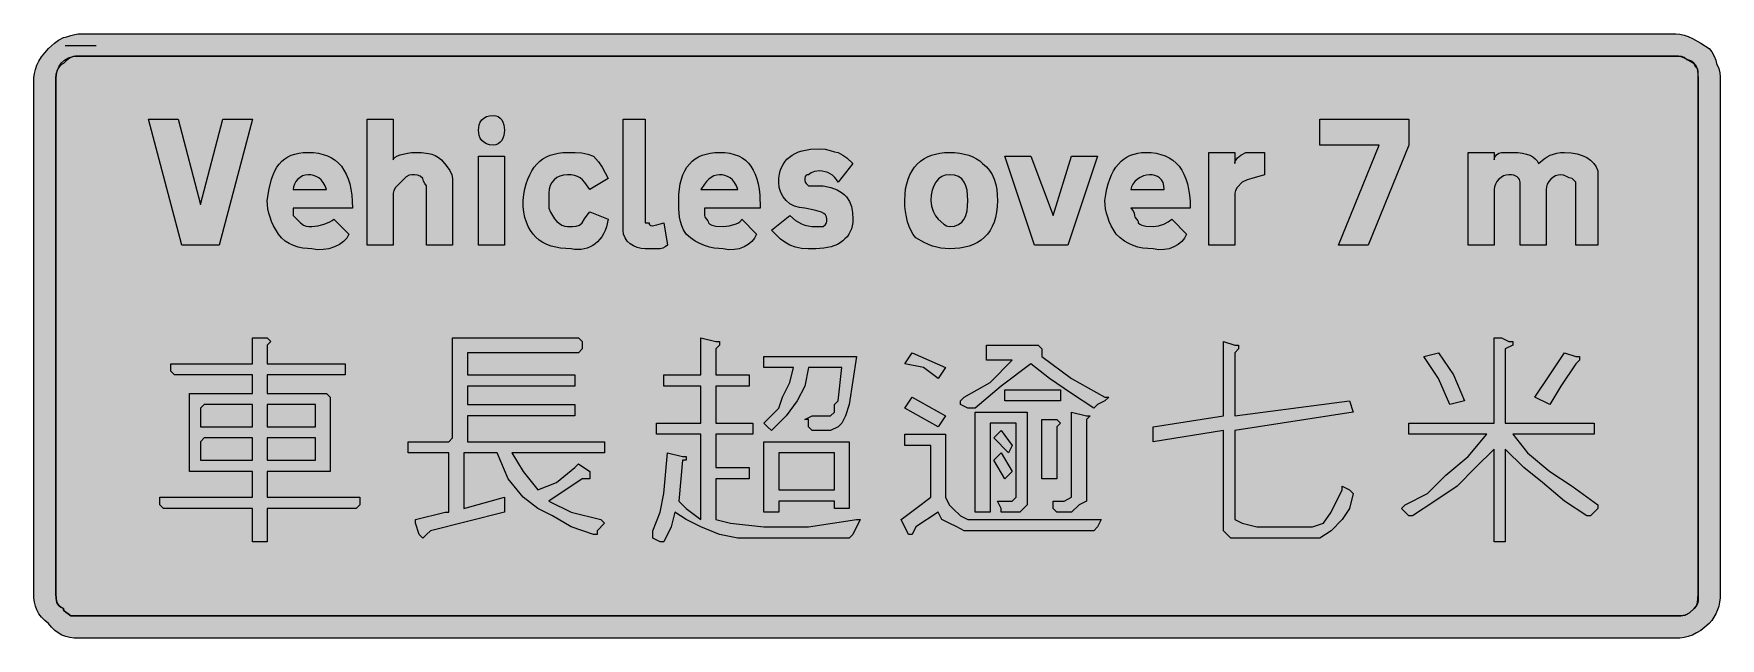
# Model space of a CAD drawing. Header units: metres. Extents: x 10 to 556, y 37 to 233.
import ezdxf

# ---------------------------------------------------------------- set-up
doc = ezdxf.new("R2010")
doc.units = ezdxf.units.M
for name, color, linetype, true_color in [('FILL_BLACK_000000', 7, 'Continuous', 0x000000), ('FILL_WHITE_FFFFFF', 7, 'Continuous', 0xffffff), ('STROKE_WHITE_FFFFFF', 7, 'Continuous', 0xffffff)]:
    doc.layers.add(name, color=color, linetype=linetype, true_color=true_color)

msp = doc.modelspace()

# ---------------------------------------------------------------- hatches: boundary and pattern name
at = {"layer": 'FILL_BLACK_000000', "true_color": 0x000000}
h = msp.add_hatch(color=7, dxfattribs=at)
h.dxf.hatch_style = 1
h.paths.add_polyline_path([(543.36, 232.93), (544.71, 232.63), (546.06, 232.15), (547.41, 231.54), (550.11, 230), (552.81, 228.24), (553.69, 227.15), (554.46, 225.84), (555, 224.53), (555.21, 223.44), (555.9, 221.83), (556.26, 220.44), (556.39, 219.05), (556.41, 217.44), (556.41, 51.84), (556.35, 50.49), (556.18, 49.16), (555.9, 47.85), (555.51, 46.59), (555, 45.38), (554.38, 44.25), (553.65, 43.19), (552.81, 42.24), (551.46, 41), (550.11, 39.97), (548.76, 39.14), (547.41, 38.49), (546.06, 38.01), (544.71, 37.68), (543.36, 37.5), (542.01, 37.44), (24.81, 37.44), (23.46, 37.5), (22.13, 37.68), (20.82, 38.01), (19.56, 38.49), (18.35, 39.14), (17.22, 39.97), (16.16, 41), (15.21, 42.24), (13.97, 43.19), (12.94, 44.25), (12.11, 45.38), (11.46, 46.59), (10.98, 47.85), (10.65, 49.16), (10.47, 50.49), (10.41, 51.84), (10.41, 217.44), (10.47, 218.79), (10.65, 220.14), (10.98, 221.49), (11.46, 222.84), (12.11, 224.19), (12.94, 225.54), (13.97, 226.89), (15.21, 228.24), (17.16, 230.04), (18.42, 230.94), (20.01, 231.84), (21.1, 232.03), (22.41, 232.44), (23.72, 232.85), (24.81, 233.04), (542.01, 233.04), (543.36, 232.93)])
h.paths.add_polyline_path([(23.22, 225.63), (21.96, 225.09), (20.93, 224.32), (20.01, 223.44), (19.22, 222.94), (18.62, 222.35), (18.2, 221.71), (17.91, 221.04), (17.65, 219.73), (17.61, 218.64), (17.61, 51.84), (17.65, 50.25), (17.91, 48.99), (18.2, 48.45), (18.62, 47.96), (19.22, 47.49), (20.01, 47.04), (20.06, 46.64), (20.22, 46.33), (20.76, 45.84), (21.53, 45.35), (22.41, 44.64), (24.81, 44.64), (542.01, 44.64), (543.62, 44.68), (545.01, 44.94), (545.69, 45.23), (546.4, 45.65), (548.01, 47.04), (548.7, 47.96), (549.06, 48.99), (549.19, 50.25), (549.21, 51.84), (549.21, 218.64), (549.21, 219.84), (549.21, 221.04), (549.16, 221.44), (549.02, 221.75), (548.61, 222.24), (548.2, 222.73), (548.06, 223.04), (548.01, 223.44), (547.13, 224.13), (546.36, 224.49), (545.61, 224.64), (544.71, 225.33), (543.81, 225.69), (542.91, 225.82), (542.01, 225.84), (24.81, 225.84), (23.96, 225.79), (23.22, 225.63)], flags=16)
h = msp.add_hatch(color=7, dxfattribs=at)
h.dxf.hatch_style = 1
h.paths.add_polyline_path([(64.41, 164.64), (58.41, 164.64), (47.61, 205.44), (57.21, 205.44), (64.41, 177.84), (71.61, 205.44), (81.21, 205.44), (70.41, 164.64), (64.41, 164.64)])
h = msp.add_hatch(color=7, dxfattribs=at)
h.dxf.hatch_style = 1
h.paths.add_polyline_path([(126.81, 164.64), (118.41, 164.64), (118.41, 205.44), (126.81, 205.44), (126.81, 192.24), (126.97, 192.69), (127.43, 193.12), (128.14, 193.53), (129.06, 193.89), (131.37, 194.43), (132.67, 194.59), (134.01, 194.64), (136, 194.6), (138.21, 194.34), (139.33, 194.05), (140.42, 193.63), (141.46, 193.03), (142.41, 192.24), (143.98, 190.46), (145.11, 188.79), (145.78, 187.35), (146.01, 186.24), (146.01, 164.64), (137.61, 164.64), (137.61, 183.84), (137.01, 184.59), (136.6, 185.36), (136.41, 186.24), (135.51, 186.93), (134.61, 187.29), (133.71, 187.42), (132.81, 187.44), (131.91, 187.23), (131.01, 186.69), (129.21, 185.04), (127.56, 183.24), (127.02, 182.34), (126.81, 181.44), (126.81, 164.64)])
h = msp.add_hatch(color=7, dxfattribs=at)
h.dxf.hatch_style = 1
h.paths.add_polyline_path([(162.75, 200.94), (162.58, 200.08), (162.3, 199.27), (161.91, 198.54), (161.4, 197.93), (160.78, 197.45), (160.05, 197.15), (159.21, 197.04), (157.97, 197.15), (156.94, 197.45), (156.11, 197.93), (155.46, 198.54), (154.98, 199.27), (154.65, 200.08), (154.47, 200.94), (154.41, 201.84), (154.47, 202.74), (154.65, 203.6), (154.98, 204.41), (155.46, 205.14), (156.11, 205.75), (156.94, 206.23), (157.97, 206.53), (159.21, 206.64), (160.05, 206.53), (160.78, 206.23), (161.4, 205.75), (161.91, 205.14), (162.3, 204.41), (162.58, 203.6), (162.75, 202.74), (162.81, 201.84), (162.75, 200.94)])
h = msp.add_hatch(color=7, dxfattribs=at)
h.dxf.hatch_style = 1
h.paths.add_polyline_path([(215.61, 164.64), (214.86, 164.04), (214.09, 163.63), (213.21, 163.44), (208.41, 163.44), (207.07, 163.55), (205.77, 163.87), (204.55, 164.39), (203.46, 165.09), (202.54, 165.96), (201.83, 166.98), (201.37, 168.15), (201.21, 169.44), (201.21, 170.64), (201.21, 205.44), (208.41, 205.44), (208.41, 173.04), (208.41, 171.84), (209.61, 171.84), (209.67, 171.45), (209.85, 171.16), (210.18, 171), (210.66, 170.94), (212.14, 171.16), (214.41, 171.84), (215.61, 164.64)])
h = msp.add_hatch(color=7, dxfattribs=at)
h.dxf.hatch_style = 1
h.paths.add_polyline_path([(446.01, 197.04), (426.81, 197.04), (426.81, 205.44), (455.61, 205.44), (455.61, 197.04), (442.41, 164.64), (432.81, 164.64), (446.01, 197.04)])
h = msp.add_hatch(color=7, dxfattribs=at)
h.dxf.hatch_style = 1
h.paths.add_polyline_path([(112.13, 167.58), (111.75, 166.95), (110.7, 165.8), (109.35, 164.82), (107.76, 164.04), (106, 163.48), (104.14, 163.18), (102.25, 163.15), (100.41, 163.44), (99.01, 163.5), (97.54, 163.68), (96.04, 164.01), (94.56, 164.49), (93.13, 165.14), (91.8, 165.97), (90.62, 167), (89.61, 168.24), (88.03, 170.94), (87.42, 172.29), (86.91, 173.64), (86.52, 174.99), (86.23, 176.34), (86.07, 177.69), (86.01, 179.04), (86.58, 182.81), (87.4, 186.03), (87.91, 187.44), (88.5, 188.72), (89.16, 189.87), (89.91, 190.89), (90.74, 191.78), (91.66, 192.55), (92.67, 193.2), (93.77, 193.72), (94.98, 194.13), (96.28, 194.41), (97.69, 194.58), (99.21, 194.64), (100.95, 194.57), (102.58, 194.36), (104.1, 194.01), (105.51, 193.51), (106.8, 192.88), (107.98, 192.11), (109.05, 191.19), (110.01, 190.14), (110.85, 188.94), (111.58, 187.61), (112.2, 186.13), (112.71, 184.51), (113.1, 182.76), (113.38, 180.86), (113.55, 178.82), (113.61, 176.64), (94.41, 176.64), (94.41, 174.24), (96.81, 171.84), (97.71, 171.15), (98.61, 170.79), (99.51, 170.66), (100.41, 170.64), (102.38, 170.85), (104.46, 171.39), (106.32, 172.16), (107.05, 172.59), (107.61, 173.04), (112.41, 168.24), (112.13, 167.58)])
h.paths.add_polyline_path([(97.45, 187.03), (96.64, 186.55), (95.91, 185.94), (95.3, 185.21), (94.82, 184.4), (94.52, 183.54), (94.41, 182.64), (105.21, 182.64), (104.71, 183.88), (104.1, 184.91), (103.42, 185.74), (102.66, 186.39), (101.85, 186.87), (100.99, 187.2), (100.11, 187.38), (99.21, 187.44), (98.31, 187.33), (97.45, 187.03)], flags=16)
h = msp.add_hatch(color=7, dxfattribs=at)
h.dxf.hatch_style = 1
h.paths.add_polyline_path([(154.41, 193.44), (162.81, 193.44), (162.81, 164.64), (154.41, 164.64), (154.41, 193.44)])
h = msp.add_hatch(color=7, dxfattribs=at)
h.dxf.hatch_style = 1
h.paths.add_polyline_path([(188.78, 184.91), (188.03, 185.74), (187.26, 186.39), (186.44, 186.87), (185.52, 187.2), (184.45, 187.38), (183.21, 187.44), (181.92, 187.33), (180.75, 187.01), (179.73, 186.49), (178.86, 185.79), (178.16, 184.92), (177.64, 183.9), (177.32, 182.73), (177.21, 181.44), (177.21, 179.04), (177.21, 176.64), (177.71, 175.35), (178.32, 174.18), (179, 173.16), (179.76, 172.29), (180.57, 171.59), (181.43, 171.07), (182.31, 170.75), (183.21, 170.64), (184.8, 170.66), (186.06, 170.79), (187.09, 171.15), (188.01, 171.84), (188.76, 173.19), (189.53, 174.37), (190.41, 175.44), (196.41, 173.04), (195.8, 170.51), (195.37, 169.38), (194.87, 168.33), (194.3, 167.38), (193.67, 166.52), (192.97, 165.76), (192.21, 165.09), (191.39, 164.52), (190.53, 164.05), (189.61, 163.68), (188.65, 163.42), (187.64, 163.26), (186.6, 163.21), (185.52, 163.27), (184.41, 163.44), (182.65, 163.5), (180.98, 163.67), (179.41, 163.95), (177.92, 164.36), (176.54, 164.88), (175.26, 165.53), (174.08, 166.3), (173.01, 167.19), (172.05, 168.21), (171.21, 169.36), (170.49, 170.64), (169.9, 172.05), (169.43, 173.59), (169.09, 175.27), (168.88, 177.09), (168.81, 179.04), (169.08, 180.99), (169.43, 182.81), (169.86, 184.49), (170.38, 186.03), (170.99, 187.44), (171.68, 188.72), (172.45, 189.87), (173.31, 190.89), (174.25, 191.78), (175.28, 192.55), (176.39, 193.2), (177.58, 193.72), (178.86, 194.13), (180.23, 194.41), (181.68, 194.58), (183.21, 194.64), (185.7, 194.62), (187.86, 194.49), (189.79, 194.13), (191.61, 193.44), (193.2, 191.64), (194.46, 189.84), (196.41, 186.24), (190.41, 182.64), (188.78, 184.91)])
h = msp.add_hatch(color=7, dxfattribs=at)
h.dxf.hatch_style = 1
h.paths.add_polyline_path([(243.8, 166.95), (242.89, 165.8), (241.73, 164.82), (240.36, 164.04), (238.82, 163.48), (237.15, 163.18), (235.4, 163.15), (233.61, 163.44), (232.21, 163.5), (230.72, 163.68), (229.18, 164.01), (227.61, 164.49), (226.04, 165.14), (224.5, 165.97), (223.01, 167), (221.61, 168.24), (220.82, 169.59), (220.22, 170.94), (219.8, 172.29), (219.51, 173.64), (219.25, 176.34), (219.21, 179.04), (219.27, 180.99), (219.43, 182.81), (219.71, 184.49), (220.09, 186.03), (220.58, 187.44), (221.17, 188.72), (221.87, 189.87), (222.66, 190.89), (223.55, 191.78), (224.54, 192.55), (225.63, 193.2), (226.8, 193.72), (228.07, 194.13), (229.43, 194.41), (230.88, 194.58), (232.41, 194.64), (234.14, 194.57), (235.73, 194.36), (237.19, 194.01), (238.52, 193.51), (239.73, 192.88), (240.81, 192.11), (241.77, 191.19), (242.61, 190.14), (243.34, 188.94), (243.96, 187.61), (244.48, 186.13), (244.9, 184.51), (245.21, 182.76), (245.44, 180.86), (245.61, 176.64), (227.61, 176.64), (227.61, 174.24), (227.66, 173.84), (227.8, 173.53), (228.21, 173.04), (228.62, 172.55), (228.76, 172.24), (228.81, 171.84), (229.31, 171.44), (229.9, 171.15), (231.21, 170.79), (233.61, 170.64), (235.56, 170.85), (237.51, 171.39), (238.34, 171.75), (239.01, 172.16), (239.45, 172.59), (239.61, 173.04), (244.41, 168.24), (243.8, 166.95)])
h.paths.add_polyline_path([(230.63, 187.03), (229.77, 186.55), (228.96, 185.94), (228.2, 185.21), (227.52, 184.4), (226.41, 182.64), (238.41, 182.64), (237.91, 183.88), (237.3, 184.91), (236.62, 185.74), (235.86, 186.39), (235.05, 186.87), (234.19, 187.2), (233.31, 187.38), (232.41, 187.44), (231.51, 187.33), (230.63, 187.03)], flags=16)
h = msp.add_hatch(color=7, dxfattribs=at)
h.dxf.hatch_style = 1
h.paths.add_polyline_path([(260.03, 185.53), (260.16, 185.04), (260.52, 184.55), (261.21, 183.84), (266.01, 183.84), (268.49, 183.28), (270.55, 182.49), (272.21, 181.48), (272.9, 180.89), (273.51, 180.24), (274.47, 178.78), (275.12, 177.09), (275.49, 175.18), (275.61, 173.04), (275.55, 171.94), (275.39, 170.9), (275.12, 169.93), (274.75, 169.01), (274.28, 168.15), (273.71, 167.37), (273.05, 166.64), (272.31, 165.99), (271.48, 165.41), (270.57, 164.9), (268.52, 164.1), (266.19, 163.61), (263.61, 163.44), (261.12, 163.46), (258.96, 163.59), (257.03, 163.95), (255.21, 164.64), (253.6, 165.56), (252.21, 166.59), (249.21, 169.44), (255.21, 174.24), (257.03, 172.66), (257.97, 172.05), (258.96, 171.54), (260, 171.15), (261.12, 170.86), (262.31, 170.7), (263.61, 170.64), (266.01, 170.64), (266.7, 171.35), (267.06, 171.84), (267.19, 172.33), (267.21, 173.04), (267.1, 173.83), (266.76, 174.45), (266.2, 174.92), (265.41, 175.29), (263.16, 175.91), (260.01, 176.64), (258.27, 176.8), (256.67, 177.28), (255.24, 178.03), (254.01, 179.04), (253, 180.27), (252.25, 181.7), (251.77, 183.3), (251.61, 185.04), (251.67, 186.35), (251.83, 187.57), (252.11, 188.71), (252.49, 189.76), (252.98, 190.74), (253.57, 191.62), (254.27, 192.42), (255.06, 193.14), (255.95, 193.77), (256.94, 194.32), (258.03, 194.79), (259.2, 195.16), (261.83, 195.67), (264.81, 195.84), (266.59, 195.65), (268.26, 195.24), (269.7, 194.83), (270.81, 194.64), (272.4, 193.74), (273.66, 192.84), (275.61, 191.04), (270.81, 185.04), (270.31, 185.88), (269.7, 186.61), (269.02, 187.23), (268.26, 187.74), (267.45, 188.13), (266.59, 188.41), (265.71, 188.58), (264.81, 188.64), (263.23, 188.45), (262.11, 188.04), (261.21, 187.44), (260.81, 187.39), (260.52, 187.25), (260.16, 186.84), (260.01, 186.24), (260.03, 185.53)])
h = msp.add_hatch(color=7, dxfattribs=at)
h.dxf.hatch_style = 1
h.paths.add_polyline_path([(304.11, 163.66), (302.76, 163.95), (301.41, 164.34), (300.06, 164.85), (298.71, 165.46), (296.01, 167.04), (295.17, 168.05), (294.43, 169.25), (293.82, 170.63), (293.31, 172.14), (292.92, 173.77), (292.63, 175.48), (292.47, 177.24), (292.41, 179.04), (292.48, 180.99), (292.68, 182.81), (293.02, 184.49), (293.48, 186.03), (294.06, 187.44), (294.75, 188.72), (295.55, 189.87), (296.46, 190.89), (297.46, 191.78), (298.56, 192.55), (299.75, 193.2), (301.02, 193.72), (302.36, 194.13), (303.78, 194.41), (305.26, 194.58), (306.81, 194.64), (308.55, 194.58), (310.18, 194.41), (311.7, 194.13), (313.11, 193.74), (314.4, 193.23), (315.58, 192.61), (316.65, 191.88), (317.61, 191.04), (318.85, 190.03), (319.88, 188.83), (320.71, 187.45), (321.36, 185.94), (321.84, 184.31), (322.17, 182.6), (322.35, 180.84), (322.41, 179.04), (322.34, 177.09), (322.13, 175.27), (321.79, 173.59), (321.32, 172.05), (320.73, 170.64), (320.01, 169.36), (319.17, 168.21), (318.21, 167.19), (317.14, 166.3), (315.96, 165.53), (314.68, 164.88), (313.3, 164.36), (311.81, 163.95), (310.24, 163.67), (308.57, 163.5), (306.81, 163.44), (305.46, 163.5), (304.11, 163.66)])
h.paths.add_polyline_path([(309.77, 171.28), (310.82, 172.03), (311.61, 173.04), (312.18, 174.27), (312.55, 175.7), (312.75, 177.3), (312.81, 179.04), (312.75, 180.78), (312.55, 182.38), (312.18, 183.81), (311.61, 185.04), (310.82, 186.05), (309.77, 186.8), (308.45, 187.28), (306.81, 187.44), (305.52, 187.28), (304.35, 186.8), (303.33, 186.05), (302.46, 185.04), (301.76, 183.81), (301.24, 182.38), (300.92, 180.78), (300.81, 179.04), (301.02, 177.26), (301.56, 175.59), (302.33, 174.15), (303.21, 173.04), (305.01, 171.39), (305.91, 170.85), (306.81, 170.64), (308.45, 170.8), (309.77, 171.28)], flags=16)
h = msp.add_hatch(color=7, dxfattribs=at)
h.dxf.hatch_style = 1
h.paths.add_polyline_path([(346.41, 193.44), (354.81, 193.44), (345.21, 164.64), (340.41, 164.64), (334.41, 164.64), (324.81, 193.44), (333.21, 193.44), (340.41, 174.24), (346.41, 193.44)])
h = msp.add_hatch(color=7, dxfattribs=at)
h.dxf.hatch_style = 1
h.paths.add_polyline_path([(383, 166.95), (382.09, 165.8), (380.93, 164.82), (379.56, 164.04), (378.02, 163.48), (376.35, 163.18), (374.6, 163.15), (372.81, 163.44), (371.06, 163.5), (369.42, 163.68), (367.85, 164.01), (366.36, 164.49), (364.92, 165.14), (363.53, 165.97), (362.16, 167), (360.81, 168.24), (359.23, 170.94), (358.62, 172.29), (358.11, 173.64), (357.72, 174.99), (357.43, 176.34), (357.27, 177.69), (357.21, 179.04), (357.48, 180.99), (357.83, 182.81), (358.26, 184.49), (358.77, 186.03), (359.35, 187.44), (360.02, 188.72), (360.75, 189.87), (361.56, 190.89), (362.44, 191.78), (363.39, 192.55), (364.4, 193.2), (365.48, 193.72), (366.62, 194.13), (367.82, 194.41), (369.09, 194.58), (370.41, 194.64), (372.15, 194.57), (373.78, 194.36), (375.3, 194.01), (376.71, 193.51), (378, 192.88), (379.18, 192.11), (380.25, 191.19), (381.21, 190.14), (382.05, 188.94), (382.78, 187.61), (383.4, 186.13), (383.91, 184.51), (384.3, 182.76), (384.59, 180.86), (384.75, 178.82), (384.81, 176.64), (365.61, 176.64), (366.3, 175.76), (366.66, 174.99), (366.81, 174.24), (366.86, 173.84), (367, 173.53), (367.41, 173.04), (367.82, 172.55), (367.96, 172.24), (368.01, 171.84), (368.51, 171.44), (369.1, 171.15), (370.41, 170.79), (372.81, 170.64), (374.59, 170.85), (376.26, 171.39), (377.7, 172.16), (378.81, 173.04), (383.61, 168.24), (383, 166.95)])
h.paths.add_polyline_path([(369.66, 187.03), (368.66, 186.55), (367.71, 185.94), (366.88, 185.21), (366.21, 184.4), (365.77, 183.54), (365.61, 182.64), (376.41, 182.64), (376.3, 183.88), (376, 184.91), (375.52, 185.74), (374.91, 186.39), (374.18, 186.87), (373.37, 187.2), (372.51, 187.38), (371.61, 187.44), (370.66, 187.33), (369.66, 187.03)], flags=16)
h = msp.add_hatch(color=7, dxfattribs=at)
h.dxf.hatch_style = 1
h.paths.add_polyline_path([(390.81, 164.64), (390.81, 194.64), (399.21, 194.64), (399.21, 191.04), (399.27, 191.49), (399.44, 191.94), (400.11, 192.84), (401.23, 193.74), (402.81, 194.64), (408.81, 194.64), (408.81, 187.44), (404.76, 186.24), (403.24, 185.75), (401.61, 185.04), (399.96, 183.24), (399.42, 182.34), (399.21, 181.44), (399.21, 164.64), (390.81, 164.64)])
h = msp.add_hatch(color=7, dxfattribs=at)
h.dxf.hatch_style = 1
h.paths.add_polyline_path([(487.11, 187.33), (486.25, 187.03), (485.44, 186.55), (484.71, 185.94), (484.1, 185.21), (483.62, 184.4), (483.32, 183.54), (483.21, 182.64), (483.21, 164.64), (474.81, 164.64), (474.81, 194.64), (483.21, 194.64), (483.21, 192.24), (483.42, 193.12), (483.96, 193.89), (484.73, 194.43), (485.61, 194.64), (489.21, 194.64), (490.9, 194.58), (492.38, 194.41), (493.66, 194.13), (494.76, 193.74), (495.69, 193.23), (496.47, 192.61), (497.1, 191.88), (497.61, 191.04), (499.43, 192.61), (500.37, 193.23), (501.36, 193.74), (502.4, 194.13), (503.52, 194.41), (504.71, 194.58), (506.01, 194.64), (508.15, 194.53), (510.06, 194.21), (511.75, 193.69), (513.21, 192.99), (514.45, 192.12), (515.46, 191.1), (516.25, 189.93), (516.81, 188.64), (516.81, 187.44), (516.81, 186.24), (516.81, 185.04), (516.81, 164.64), (509.61, 164.64), (509.61, 185.04), (508.41, 186.24), (507.51, 186.43), (506.61, 186.84), (505.71, 187.25), (504.81, 187.44), (503.91, 187.33), (503.05, 187.03), (502.24, 186.55), (501.51, 185.94), (500.9, 185.21), (500.42, 184.4), (500.12, 183.54), (500.01, 182.64), (500.01, 164.64), (491.61, 164.64), (491.61, 185.04), (491.55, 185.49), (491.38, 185.92), (491.1, 186.33), (490.71, 186.69), (490.2, 187), (489.58, 187.23), (488.85, 187.39), (488.01, 187.44), (487.11, 187.33)])
h = msp.add_hatch(color=7, dxfattribs=at)
h.dxf.hatch_style = 1
h.paths.add_polyline_path([(60.81, 115.44), (60.81, 116.64), (81.21, 116.64), (81.21, 122.64), (56.01, 122.64), (54.81, 123.84), (54.81, 126.24), (56.01, 126.24), (81.21, 126.24), (81.21, 127.44), (81.21, 134.64), (86.01, 134.64), (87.21, 133.44), (86.01, 132.24), (86.01, 127.44), (86.01, 126.24), (111.21, 126.24), (111.21, 123.84), (111.21, 122.64), (86.01, 122.64), (86.01, 116.64), (105.21, 116.64), (106.41, 115.44), (106.41, 91.44), (105.21, 91.44), (86.01, 91.44), (86.01, 90.24), (86.01, 84.24), (86.01, 83.04), (114.81, 83.04), (116.01, 83.04), (116.01, 80.64), (114.81, 79.44), (86.01, 79.44), (86.01, 68.64), (84.81, 68.64), (82.41, 68.64), (81.21, 68.64), (81.21, 79.44), (52.41, 79.44), (51.21, 80.64), (51.21, 83.04), (52.41, 83.04), (81.21, 83.04), (81.21, 84.24), (81.21, 90.24), (81.21, 91.44), (60.81, 91.44), (60.81, 115.44)])
h.paths.add_polyline_path([(101.61, 102.24), (86.01, 102.24), (86.01, 101.04), (86.01, 95.04), (101.61, 95.04), (101.61, 101.04), (101.61, 102.24)], flags=16)
h.paths.add_polyline_path([(86.01, 113.04), (86.01, 111.84), (86.01, 105.84), (101.61, 105.84), (101.61, 111.84), (101.61, 113.04), (86.01, 113.04)], flags=16)
h.paths.add_polyline_path([(81.21, 113.04), (65.61, 113.04), (64.41, 111.84), (64.41, 105.84), (65.61, 105.84), (81.21, 105.84), (81.21, 111.84), (81.21, 113.04)], flags=16)
h.paths.add_polyline_path([(64.41, 95.04), (65.61, 95.04), (81.21, 95.04), (81.21, 101.04), (81.21, 102.24), (65.61, 102.24), (64.41, 101.04), (64.41, 95.04)], flags=16)
h = msp.add_hatch(color=7, dxfattribs=at)
h.dxf.hatch_style = 1
h.paths.add_polyline_path([(185.61, 120.24), (185.61, 119.04), (150.81, 119.04), (150.81, 113.04), (185.61, 113.04), (185.61, 111.84), (185.61, 109.44), (150.81, 109.44), (150.81, 108.24), (150.81, 102.24), (150.81, 101.04), (194.01, 101.04), (195.21, 101.04), (195.21, 97.44), (194.01, 97.44), (165.21, 97.44), (168.81, 91.44), (173.61, 85.44), (179.61, 87.84), (185.61, 92.64), (186.81, 93.84), (190.41, 91.44), (190.41, 90.24), (190.41, 89.04), (189.21, 89.04), (188.01, 89.04), (177.21, 81.84), (184.41, 78.24), (194.01, 75.84), (195.21, 74.64), (192.81, 72.24), (192.81, 71.04), (191.61, 71.04), (184.41, 73.44), (178.41, 77.04), (173.61, 79.44), (168.81, 83.04), (164.01, 89.04), (160.41, 97.44), (149.61, 97.44), (149.61, 79.44), (162.81, 83.04), (162.81, 81.84), (162.81, 79.44), (162.81, 78.24), (138.81, 72.24), (137.61, 71.04), (136.41, 69.84), (135.21, 71.04), (134.01, 74.64), (134.01, 75.84), (143.61, 78.24), (144.81, 78.24), (144.81, 97.44), (143.61, 97.44), (132.81, 97.44), (131.61, 97.44), (131.61, 101.04), (132.81, 101.04), (144.81, 101.04), (146.01, 102.24), (146.01, 133.44), (146.01, 134.64), (186.81, 134.64), (188.01, 133.44), (188.01, 131.04), (186.81, 129.84), (150.81, 129.84), (150.81, 123.84), (150.81, 122.64), (185.61, 122.64), (185.61, 120.24)])
h = msp.add_hatch(color=7, dxfattribs=at)
h.dxf.hatch_style = 1
h.paths.add_polyline_path([(226.41, 119.04), (214.41, 119.04), (214.41, 122.64), (226.41, 122.64), (226.41, 134.64), (231.21, 133.44), (232.41, 133.44), (232.41, 132.24), (231.21, 131.04), (231.21, 122.64), (242.01, 122.64), (242.01, 119.04), (231.21, 119.04), (231.21, 107.04), (243.21, 107.04), (243.21, 103.44), (231.21, 103.44), (231.21, 92.64), (242.01, 92.64), (242.01, 89.04), (231.21, 89.04), (231.21, 75.84), (236.01, 74.64), (246.81, 73.44), (261.21, 73.44), (276.81, 75.84), (278.01, 75.84), (275.61, 71.04), (274.41, 69.84), (256.41, 69.84), (238.41, 69.84), (232.41, 71.04), (226.41, 73.44), (221.61, 75.84), (218.01, 78.24), (216.81, 73.44), (214.41, 68.64), (213.21, 68.64), (210.81, 69.84), (210.81, 72.24), (213.21, 78.24), (214.41, 84.24), (215.61, 97.44), (220.41, 96.24), (221.61, 96.24), (221.61, 95.04), (220.41, 95.04), (219.21, 81.84), (221.61, 79.44), (226.41, 75.84), (226.41, 103.44), (212.01, 103.44), (212.01, 107.04), (226.41, 107.04), (226.41, 119.04)])
h = msp.add_hatch(color=7, dxfattribs=at)
h.dxf.hatch_style = 1
h.paths.add_polyline_path([(336.81, 131.04), (336.81, 128.64), (346.41, 121.44), (357.21, 115.44), (358.41, 115.44), (357.21, 114.24), (354.81, 113.04), (353.61, 111.84), (346.41, 116.64), (339.21, 121.44), (333.21, 126.24), (323.61, 119.04), (315.21, 111.84), (312.81, 111.84), (310.41, 113.04), (310.41, 114.24), (311.61, 115.44), (320.01, 120.24), (327.21, 127.44), (318.81, 127.44), (318.81, 132.24), (335.61, 132.24), (336.81, 131.04)])
h = msp.add_hatch(color=7, dxfattribs=at)
h.dxf.hatch_style = 1
h.paths.add_polyline_path([(395.61, 109.44), (395.61, 133.44), (399.21, 132.24), (400.41, 132.24), (400.41, 131.04), (399.21, 129.84), (399.21, 109.44), (436.41, 114.24), (437.61, 110.64), (399.21, 104.64), (399.21, 75.84), (401.61, 74.64), (406.41, 73.44), (424.41, 73.44), (428.01, 74.64), (430.41, 78.24), (434.01, 85.44), (434.01, 86.64), (436.41, 85.44), (437.61, 84.24), (436.41, 79.44), (434.01, 75.84), (430.41, 72.24), (426.81, 69.84), (423.21, 69.84), (400.41, 69.84), (398.01, 69.84), (396.81, 71.04), (395.61, 72.24), (395.61, 74.64), (395.61, 104.64), (372.81, 101.04), (372.81, 105.84), (395.61, 109.44)])
h = msp.add_hatch(color=7, dxfattribs=at)
h.dxf.hatch_style = 1
h.paths.add_polyline_path([(494.01, 97.44), (501.21, 91.44), (508.41, 86.64), (516.81, 80.64), (516.81, 79.44), (514.41, 77.04), (513.21, 77.04), (506.01, 81.84), (498.81, 87.84), (492.81, 92.64), (486.81, 98.64), (486.81, 68.64), (483.21, 68.64), (483.21, 98.64), (477.21, 92.64), (471.21, 86.64), (464.01, 81.84), (456.81, 77.04), (455.61, 77.04), (453.21, 79.44), (454.41, 80.64), (461.61, 84.24), (467.61, 90.24), (474.81, 96.24), (480.81, 103.44), (455.61, 103.44), (455.61, 107.04), (483.21, 107.04), (483.21, 134.64), (485.61, 134.64), (488.01, 133.44), (489.21, 133.44), (489.21, 132.24), (486.81, 131.04), (486.81, 107.04), (515.61, 107.04), (515.61, 103.44), (489.21, 103.44), (494.01, 97.44)])
h = msp.add_hatch(color=7, dxfattribs=at)
h.dxf.hatch_style = 1
h.paths.add_polyline_path([(261.21, 125.04), (260.01, 119.04), (257.61, 114.24), (254.01, 109.44), (250.41, 105.84), (249.21, 104.64), (248.01, 105.84), (246.81, 107.04), (248.01, 108.24), (251.61, 111.84), (252.81, 115.44), (255.21, 120.24), (256.41, 125.04), (246.81, 125.04), (246.81, 128.64), (276.81, 128.64), (274.41, 113.04), (273.21, 109.44), (272.01, 107.04), (270.81, 105.84), (268.41, 104.64), (262.41, 104.64), (261.21, 105.84), (261.21, 108.24), (260.01, 108.24), (262.41, 109.44), (267.21, 109.44), (268.41, 109.44), (269.61, 110.64), (269.61, 113.04), (270.81, 114.24), (272.01, 125.04), (261.21, 125.04)])
h = msp.add_hatch(color=7, dxfattribs=at)
h.dxf.hatch_style = 1
h.paths.add_polyline_path([(298.41, 125.04), (292.41, 126.24), (294.81, 129.84), (305.61, 125.04), (303.21, 121.44), (298.41, 125.04)])
h = msp.add_hatch(color=7, dxfattribs=at)
h.dxf.hatch_style = 1
h.paths.add_polyline_path([(465.21, 121.44), (460.41, 128.64), (465.21, 129.84), (470.01, 122.64), (473.61, 114.24), (468.81, 113.04), (465.21, 121.44)])
h = msp.add_hatch(color=7, dxfattribs=at)
h.dxf.hatch_style = 1
h.paths.add_polyline_path([(501.21, 122.64), (506.01, 129.84), (509.61, 128.64), (510.81, 128.64), (510.81, 127.44), (509.61, 126.24), (504.81, 119.04), (501.21, 113.04), (496.41, 115.44), (501.21, 122.64)])
h = msp.add_hatch(color=7, dxfattribs=at)
h.dxf.hatch_style = 1
h.paths.add_polyline_path([(292.41, 111.84), (294.81, 115.44), (305.61, 109.44), (303.21, 105.84), (292.41, 111.84)])
h = msp.add_hatch(color=7, dxfattribs=at)
h.dxf.hatch_style = 1
h.paths.add_polyline_path([(324.81, 117.84), (342.81, 117.84), (342.81, 114.24), (324.81, 114.24), (324.81, 117.84)])
h = msp.add_hatch(color=7, dxfattribs=at)
h.dxf.hatch_style = 1
h.paths.add_polyline_path([(315.21, 78.24), (315.21, 110.64), (332.01, 110.64), (332.01, 83.04), (332.01, 80.64), (330.81, 79.44), (329.61, 78.24), (328.41, 78.24), (326.01, 78.24), (323.61, 78.24), (323.61, 79.44), (322.41, 81.84), (323.61, 81.84), (327.21, 81.84), (328.41, 83.04), (328.41, 85.44), (328.41, 107.04), (320.01, 107.04), (320.01, 78.24), (315.21, 78.24)])
h = msp.add_hatch(color=7, dxfattribs=at)
h.dxf.hatch_style = 1
h.paths.add_polyline_path([(351.21, 81.84), (348.81, 80.64), (346.41, 78.24), (341.61, 78.24), (340.41, 79.44), (340.41, 80.64), (340.41, 81.84), (341.61, 81.84), (344.01, 81.84), (346.41, 83.04), (346.41, 85.44), (346.41, 110.64), (351.21, 109.44), (352.41, 109.44), (351.21, 108.24), (351.21, 84.24), (351.21, 81.84)])
h = msp.add_hatch(color=7, dxfattribs=at)
h.dxf.hatch_style = 1
h.paths.add_polyline_path([(327.21, 99.84), (326.01, 97.44), (321.21, 102.24), (323.61, 104.64), (327.21, 99.84)])
h = msp.add_hatch(color=7, dxfattribs=at)
h.dxf.hatch_style = 1
h.paths.add_polyline_path([(336.81, 89.04), (336.81, 108.24), (341.61, 108.24), (342.81, 107.04), (341.61, 105.84), (341.61, 89.04), (336.81, 89.04)])
h = msp.add_hatch(color=7, dxfattribs=at)
h.dxf.hatch_style = 1
h.paths.add_polyline_path([(269.61, 81.84), (251.61, 81.84), (251.61, 78.24), (246.81, 78.24), (246.81, 81.84), (246.81, 101.04), (274.41, 101.04), (274.41, 79.44), (269.61, 79.44), (269.61, 81.84)])
h.paths.add_polyline_path([(251.61, 85.44), (269.61, 85.44), (269.61, 97.44), (251.61, 97.44), (251.61, 85.44)], flags=16)
h = msp.add_hatch(color=7, dxfattribs=at)
h.dxf.hatch_style = 1
h.paths.add_polyline_path([(305.61, 103.44), (305.61, 83.04), (306.81, 80.64), (308.01, 79.44), (310.41, 77.04), (312.81, 75.84), (334.41, 75.84), (354.81, 75.84), (356.01, 75.84), (354.81, 73.44), (353.61, 72.24), (326.01, 72.24), (311.61, 72.24), (309.21, 73.44), (306.81, 74.64), (304.41, 75.84), (303.21, 78.24), (296.01, 73.44), (294.81, 71.04), (293.61, 71.04), (291.21, 75.84), (296.01, 79.44), (300.81, 83.04), (300.81, 99.84), (292.41, 99.84), (292.41, 103.44), (305.61, 103.44)])
h = msp.add_hatch(color=7, dxfattribs=at)
h.dxf.hatch_style = 1
h.paths.add_polyline_path([(327.21, 91.44), (324.81, 89.04), (321.21, 95.04), (323.61, 97.44), (327.21, 91.44)])
at = {"layer": 'FILL_WHITE_FFFFFF', "true_color": 0xffffff}
h = msp.add_hatch(color=7, dxfattribs=at)
h.dxf.hatch_style = 1
h.paths.add_polyline_path([(542.01, 225.84), (542.86, 225.79), (543.62, 225.63), (545.01, 225.09), (548.01, 223.44), (548.41, 222.94), (548.7, 222.35), (549.06, 221.04), (549.21, 218.64), (549.21, 51.84), (549.21, 49.44), (549.02, 48.56), (548.61, 47.79), (548.01, 47.04), (546.4, 45.65), (545.69, 45.23), (545.01, 44.94), (543.62, 44.68), (542.01, 44.64), (24.81, 44.64), (22.41, 44.64), (21.53, 45.35), (20.76, 45.84), (20.22, 46.33), (20.06, 46.64), (20.01, 47.04), (19.22, 47.49), (18.62, 47.96), (18.2, 48.45), (17.91, 48.99), (17.65, 50.25), (17.61, 51.84), (17.61, 218.64), (17.72, 219.98), (18.06, 221.28), (18.62, 222.5), (19.41, 223.59), (20.42, 224.51), (21.66, 225.22), (23.12, 225.68), (24.81, 225.84), (542.01, 225.84)])

# ---------------------------------------------------------------- linework, layer by layer
at = {"layer": 'FILL_BLACK_000000', "lineweight": 0, "true_color": 0x000000}
for points in [[(543.36, 232.93), (544.71, 232.63), (546.06, 232.15), (547.41, 231.54), (550.11, 230), (552.81, 228.24), (553.69, 227.15), (554.46, 225.84), (555, 224.53), (555.21, 223.44), (555.9, 221.83), (556.26, 220.44), (556.39, 219.05), (556.41, 217.44), (556.41, 51.84), (556.35, 50.49), (556.18, 49.16), (555.9, 47.85), (555.51, 46.59), (555, 45.38), (554.38, 44.25), (553.65, 43.19), (552.81, 42.24), (551.46, 41), (550.11, 39.97), (548.76, 39.14), (547.41, 38.49), (546.06, 38.01), (544.71, 37.68), (543.36, 37.5), (542.01, 37.44), (24.81, 37.44), (23.46, 37.5), (22.13, 37.68), (20.82, 38.01), (19.56, 38.49), (18.35, 39.14), (17.22, 39.97), (16.16, 41), (15.21, 42.24), (13.97, 43.19), (12.94, 44.25), (12.11, 45.38), (11.46, 46.59), (10.98, 47.85), (10.65, 49.16), (10.47, 50.49), (10.41, 51.84), (10.41, 217.44), (10.47, 218.79), (10.65, 220.14), (10.98, 221.49), (11.46, 222.84), (12.11, 224.19), (12.94, 225.54), (13.97, 226.89), (15.21, 228.24), (17.16, 230.04), (18.42, 230.94), (20.01, 231.84), (21.1, 232.03), (22.41, 232.44), (23.72, 232.85), (24.81, 233.04), (542.01, 233.04)], [(23.22, 225.63), (21.96, 225.09), (20.93, 224.32), (20.01, 223.44), (19.22, 222.94), (18.62, 222.35), (18.2, 221.71), (17.91, 221.04), (17.65, 219.73), (17.61, 218.64), (17.61, 51.84), (17.65, 50.25), (17.91, 48.99), (18.2, 48.45), (18.62, 47.96), (19.22, 47.49), (20.01, 47.04), (20.06, 46.64), (20.22, 46.33), (20.76, 45.84), (21.53, 45.35), (22.41, 44.64), (24.81, 44.64), (542.01, 44.64), (543.62, 44.68), (545.01, 44.94), (545.69, 45.23), (546.4, 45.65), (548.01, 47.04), (548.7, 47.96), (549.06, 48.99), (549.19, 50.25), (549.21, 51.84), (549.21, 218.64), (549.21, 219.84), (549.21, 221.04), (549.16, 221.44), (549.02, 221.75), (548.61, 222.24), (548.2, 222.73), (548.06, 223.04), (548.01, 223.44), (547.13, 224.13), (546.36, 224.49), (545.61, 224.64), (544.71, 225.33), (543.81, 225.69), (542.91, 225.82), (542.01, 225.84), (24.81, 225.84), (23.96, 225.79)], [(64.41, 164.64), (58.41, 164.64), (47.61, 205.44), (57.21, 205.44), (64.41, 177.84), (71.61, 205.44), (81.21, 205.44), (70.41, 164.64)], [(126.81, 164.64), (118.41, 164.64), (118.41, 205.44), (126.81, 205.44), (126.81, 192.24), (126.97, 192.69), (127.43, 193.12), (128.14, 193.53), (129.06, 193.89), (131.37, 194.43), (132.67, 194.59), (134.01, 194.64), (136, 194.6), (138.21, 194.34), (139.33, 194.05), (140.42, 193.63), (141.46, 193.03), (142.41, 192.24), (143.98, 190.46), (145.11, 188.79), (145.78, 187.35), (146.01, 186.24), (146.01, 164.64), (137.61, 164.64), (137.61, 183.84), (137.01, 184.59), (136.6, 185.36), (136.41, 186.24), (135.51, 186.93), (134.61, 187.29), (133.71, 187.42), (132.81, 187.44), (131.91, 187.23), (131.01, 186.69), (129.21, 185.04), (127.56, 183.24), (127.02, 182.34), (126.81, 181.44)], [(162.75, 200.94), (162.58, 200.08), (162.3, 199.27), (161.91, 198.54), (161.4, 197.93), (160.78, 197.45), (160.05, 197.15), (159.21, 197.04), (157.97, 197.15), (156.94, 197.45), (156.11, 197.93), (155.46, 198.54), (154.98, 199.27), (154.65, 200.08), (154.47, 200.94), (154.41, 201.84), (154.47, 202.74), (154.65, 203.6), (154.98, 204.41), (155.46, 205.14), (156.11, 205.75), (156.94, 206.23), (157.97, 206.53), (159.21, 206.64), (160.05, 206.53), (160.78, 206.23), (161.4, 205.75), (161.91, 205.14), (162.3, 204.41), (162.58, 203.6), (162.75, 202.74), (162.81, 201.84)], [(215.61, 164.64), (214.86, 164.04), (214.09, 163.63), (213.21, 163.44), (208.41, 163.44), (207.07, 163.55), (205.77, 163.87), (204.55, 164.39), (203.46, 165.09), (202.54, 165.96), (201.83, 166.98), (201.37, 168.15), (201.21, 169.44), (201.21, 170.64), (201.21, 205.44), (208.41, 205.44), (208.41, 173.04), (208.41, 171.84), (209.61, 171.84), (209.67, 171.45), (209.85, 171.16), (210.18, 171), (210.66, 170.94), (212.14, 171.16), (214.41, 171.84)], [(446.01, 197.04), (426.81, 197.04), (426.81, 205.44), (455.61, 205.44), (455.61, 197.04), (442.41, 164.64), (432.81, 164.64)], [(112.13, 167.58), (111.75, 166.95), (110.7, 165.8), (109.35, 164.82), (107.76, 164.04), (106, 163.48), (104.14, 163.18), (102.25, 163.15), (100.41, 163.44), (99.01, 163.5), (97.54, 163.68), (96.04, 164.01), (94.56, 164.49), (93.13, 165.14), (91.8, 165.97), (90.62, 167), (89.61, 168.24), (88.03, 170.94), (87.42, 172.29), (86.91, 173.64), (86.52, 174.99), (86.23, 176.34), (86.07, 177.69), (86.01, 179.04), (86.58, 182.81), (87.4, 186.03), (87.91, 187.44), (88.5, 188.72), (89.16, 189.87), (89.91, 190.89), (90.74, 191.78), (91.66, 192.55), (92.67, 193.2), (93.77, 193.72), (94.98, 194.13), (96.28, 194.41), (97.69, 194.58), (99.21, 194.64), (100.95, 194.57), (102.58, 194.36), (104.1, 194.01), (105.51, 193.51), (106.8, 192.88), (107.98, 192.11), (109.05, 191.19), (110.01, 190.14), (110.85, 188.94), (111.58, 187.61), (112.2, 186.13), (112.71, 184.51), (113.1, 182.76), (113.38, 180.86), (113.55, 178.82), (113.61, 176.64), (94.41, 176.64), (94.41, 174.24), (96.81, 171.84), (97.71, 171.15), (98.61, 170.79), (99.51, 170.66), (100.41, 170.64), (102.38, 170.85), (104.46, 171.39), (106.32, 172.16), (107.05, 172.59), (107.61, 173.04), (112.41, 168.24)], [(154.41, 193.44), (162.81, 193.44), (162.81, 164.64), (154.41, 164.64)], [(188.78, 184.91), (188.03, 185.74), (187.26, 186.39), (186.44, 186.87), (185.52, 187.2), (184.45, 187.38), (183.21, 187.44), (181.92, 187.33), (180.75, 187.01), (179.73, 186.49), (178.86, 185.79), (178.16, 184.92), (177.64, 183.9), (177.32, 182.73), (177.21, 181.44), (177.21, 179.04), (177.21, 176.64), (177.71, 175.35), (178.32, 174.18), (179, 173.16), (179.76, 172.29), (180.57, 171.59), (181.43, 171.07), (182.31, 170.75), (183.21, 170.64), (184.8, 170.66), (186.06, 170.79), (187.09, 171.15), (188.01, 171.84), (188.76, 173.19), (189.53, 174.37), (190.41, 175.44), (196.41, 173.04), (195.8, 170.51), (195.37, 169.38), (194.87, 168.33), (194.3, 167.38), (193.67, 166.52), (192.97, 165.76), (192.21, 165.09), (191.39, 164.52), (190.53, 164.05), (189.61, 163.68), (188.65, 163.42), (187.64, 163.26), (186.6, 163.21), (185.52, 163.27), (184.41, 163.44), (182.65, 163.5), (180.98, 163.67), (179.41, 163.95), (177.92, 164.36), (176.54, 164.88), (175.26, 165.53), (174.08, 166.3), (173.01, 167.19), (172.05, 168.21), (171.21, 169.36), (170.49, 170.64), (169.9, 172.05), (169.43, 173.59), (169.09, 175.27), (168.88, 177.09), (168.81, 179.04), (169.08, 180.99), (169.43, 182.81), (169.86, 184.49), (170.38, 186.03), (170.99, 187.44), (171.68, 188.72), (172.45, 189.87), (173.31, 190.89), (174.25, 191.78), (175.28, 192.55), (176.39, 193.2), (177.58, 193.72), (178.86, 194.13), (180.23, 194.41), (181.68, 194.58), (183.21, 194.64), (185.7, 194.62), (187.86, 194.49), (189.79, 194.13), (191.61, 193.44), (193.2, 191.64), (194.46, 189.84), (196.41, 186.24), (190.41, 182.64)], [(243.8, 166.95), (242.89, 165.8), (241.73, 164.82), (240.36, 164.04), (238.82, 163.48), (237.15, 163.18), (235.4, 163.15), (233.61, 163.44), (232.21, 163.5), (230.72, 163.68), (229.18, 164.01), (227.61, 164.49), (226.04, 165.14), (224.5, 165.97), (223.01, 167), (221.61, 168.24), (220.82, 169.59), (220.22, 170.94), (219.8, 172.29), (219.51, 173.64), (219.25, 176.34), (219.21, 179.04), (219.27, 180.99), (219.43, 182.81), (219.71, 184.49), (220.09, 186.03), (220.58, 187.44), (221.17, 188.72), (221.87, 189.87), (222.66, 190.89), (223.55, 191.78), (224.54, 192.55), (225.63, 193.2), (226.8, 193.72), (228.07, 194.13), (229.43, 194.41), (230.88, 194.58), (232.41, 194.64), (234.14, 194.57), (235.73, 194.36), (237.19, 194.01), (238.52, 193.51), (239.73, 192.88), (240.81, 192.11), (241.77, 191.19), (242.61, 190.14), (243.34, 188.94), (243.96, 187.61), (244.48, 186.13), (244.9, 184.51), (245.21, 182.76), (245.44, 180.86), (245.61, 176.64), (227.61, 176.64), (227.61, 174.24), (227.66, 173.84), (227.8, 173.53), (228.21, 173.04), (228.62, 172.55), (228.76, 172.24), (228.81, 171.84), (229.31, 171.44), (229.9, 171.15), (231.21, 170.79), (233.61, 170.64), (235.56, 170.85), (237.51, 171.39), (238.34, 171.75), (239.01, 172.16), (239.45, 172.59), (239.61, 173.04), (244.41, 168.24)], [(260.03, 185.53), (260.16, 185.04), (260.52, 184.55), (261.21, 183.84), (266.01, 183.84), (268.49, 183.28), (270.55, 182.49), (272.21, 181.48), (272.9, 180.89), (273.51, 180.24), (274.47, 178.78), (275.12, 177.09), (275.49, 175.18), (275.61, 173.04), (275.55, 171.94), (275.39, 170.9), (275.12, 169.93), (274.75, 169.01), (274.28, 168.15), (273.71, 167.37), (273.05, 166.64), (272.31, 165.99), (271.48, 165.41), (270.57, 164.9), (268.52, 164.1), (266.19, 163.61), (263.61, 163.44), (261.12, 163.46), (258.96, 163.59), (257.03, 163.95), (255.21, 164.64), (253.6, 165.56), (252.21, 166.59), (249.21, 169.44), (255.21, 174.24), (257.03, 172.66), (257.97, 172.05), (258.96, 171.54), (260, 171.15), (261.12, 170.86), (262.31, 170.7), (263.61, 170.64), (266.01, 170.64), (266.7, 171.35), (267.06, 171.84), (267.19, 172.33), (267.21, 173.04), (267.1, 173.83), (266.76, 174.45), (266.2, 174.92), (265.41, 175.29), (263.16, 175.91), (260.01, 176.64), (258.27, 176.8), (256.67, 177.28), (255.24, 178.03), (254.01, 179.04), (253, 180.27), (252.25, 181.7), (251.77, 183.3), (251.61, 185.04), (251.67, 186.35), (251.83, 187.57), (252.11, 188.71), (252.49, 189.76), (252.98, 190.74), (253.57, 191.62), (254.27, 192.42), (255.06, 193.14), (255.95, 193.77), (256.94, 194.32), (258.03, 194.79), (259.2, 195.16), (261.83, 195.67), (264.81, 195.84), (266.59, 195.65), (268.26, 195.24), (269.7, 194.83), (270.81, 194.64), (272.4, 193.74), (273.66, 192.84), (275.61, 191.04), (270.81, 185.04), (270.31, 185.88), (269.7, 186.61), (269.02, 187.23), (268.26, 187.74), (267.45, 188.13), (266.59, 188.41), (265.71, 188.58), (264.81, 188.64), (263.23, 188.45), (262.11, 188.04), (261.21, 187.44), (260.81, 187.39), (260.52, 187.25), (260.16, 186.84), (260.01, 186.24)], [(304.11, 163.66), (302.76, 163.95), (301.41, 164.34), (300.06, 164.85), (298.71, 165.46), (296.01, 167.04), (295.17, 168.05), (294.43, 169.25), (293.82, 170.63), (293.31, 172.14), (292.92, 173.77), (292.63, 175.48), (292.47, 177.24), (292.41, 179.04), (292.48, 180.99), (292.68, 182.81), (293.02, 184.49), (293.48, 186.03), (294.06, 187.44), (294.75, 188.72), (295.55, 189.87), (296.46, 190.89), (297.46, 191.78), (298.56, 192.55), (299.75, 193.2), (301.02, 193.72), (302.36, 194.13), (303.78, 194.41), (305.26, 194.58), (306.81, 194.64), (308.55, 194.58), (310.18, 194.41), (311.7, 194.13), (313.11, 193.74), (314.4, 193.23), (315.58, 192.61), (316.65, 191.88), (317.61, 191.04), (318.85, 190.03), (319.88, 188.83), (320.71, 187.45), (321.36, 185.94), (321.84, 184.31), (322.17, 182.6), (322.35, 180.84), (322.41, 179.04), (322.34, 177.09), (322.13, 175.27), (321.79, 173.59), (321.32, 172.05), (320.73, 170.64), (320.01, 169.36), (319.17, 168.21), (318.21, 167.19), (317.14, 166.3), (315.96, 165.53), (314.68, 164.88), (313.3, 164.36), (311.81, 163.95), (310.24, 163.67), (308.57, 163.5), (306.81, 163.44), (305.46, 163.5)], [(346.41, 193.44), (354.81, 193.44), (345.21, 164.64), (340.41, 164.64), (334.41, 164.64), (324.81, 193.44), (333.21, 193.44), (340.41, 174.24)], [(383, 166.95), (382.09, 165.8), (380.93, 164.82), (379.56, 164.04), (378.02, 163.48), (376.35, 163.18), (374.6, 163.15), (372.81, 163.44), (371.06, 163.5), (369.42, 163.68), (367.85, 164.01), (366.36, 164.49), (364.92, 165.14), (363.53, 165.97), (362.16, 167), (360.81, 168.24), (359.23, 170.94), (358.62, 172.29), (358.11, 173.64), (357.72, 174.99), (357.43, 176.34), (357.27, 177.69), (357.21, 179.04), (357.48, 180.99), (357.83, 182.81), (358.26, 184.49), (358.77, 186.03), (359.35, 187.44), (360.02, 188.72), (360.75, 189.87), (361.56, 190.89), (362.44, 191.78), (363.39, 192.55), (364.4, 193.2), (365.48, 193.72), (366.62, 194.13), (367.82, 194.41), (369.09, 194.58), (370.41, 194.64), (372.15, 194.57), (373.78, 194.36), (375.3, 194.01), (376.71, 193.51), (378, 192.88), (379.18, 192.11), (380.25, 191.19), (381.21, 190.14), (382.05, 188.94), (382.78, 187.61), (383.4, 186.13), (383.91, 184.51), (384.3, 182.76), (384.59, 180.86), (384.75, 178.82), (384.81, 176.64), (365.61, 176.64), (366.3, 175.76), (366.66, 174.99), (366.81, 174.24), (366.86, 173.84), (367, 173.53), (367.41, 173.04), (367.82, 172.55), (367.96, 172.24), (368.01, 171.84), (368.51, 171.44), (369.1, 171.15), (370.41, 170.79), (372.81, 170.64), (374.59, 170.85), (376.26, 171.39), (377.7, 172.16), (378.81, 173.04), (383.61, 168.24)], [(390.81, 164.64), (390.81, 194.64), (399.21, 194.64), (399.21, 191.04), (399.27, 191.49), (399.44, 191.94), (400.11, 192.84), (401.23, 193.74), (402.81, 194.64), (408.81, 194.64), (408.81, 187.44), (404.76, 186.24), (403.24, 185.75), (401.61, 185.04), (399.96, 183.24), (399.42, 182.34), (399.21, 181.44), (399.21, 164.64)], [(487.11, 187.33), (486.25, 187.03), (485.44, 186.55), (484.71, 185.94), (484.1, 185.21), (483.62, 184.4), (483.32, 183.54), (483.21, 182.64), (483.21, 164.64), (474.81, 164.64), (474.81, 194.64), (483.21, 194.64), (483.21, 192.24), (483.42, 193.12), (483.96, 193.89), (484.73, 194.43), (485.61, 194.64), (489.21, 194.64), (490.9, 194.58), (492.38, 194.41), (493.66, 194.13), (494.76, 193.74), (495.69, 193.23), (496.47, 192.61), (497.1, 191.88), (497.61, 191.04), (499.43, 192.61), (500.37, 193.23), (501.36, 193.74), (502.4, 194.13), (503.52, 194.41), (504.71, 194.58), (506.01, 194.64), (508.15, 194.53), (510.06, 194.21), (511.75, 193.69), (513.21, 192.99), (514.45, 192.12), (515.46, 191.1), (516.25, 189.93), (516.81, 188.64), (516.81, 187.44), (516.81, 186.24), (516.81, 185.04), (516.81, 164.64), (509.61, 164.64), (509.61, 185.04), (508.41, 186.24), (507.51, 186.43), (506.61, 186.84), (505.71, 187.25), (504.81, 187.44), (503.91, 187.33), (503.05, 187.03), (502.24, 186.55), (501.51, 185.94), (500.9, 185.21), (500.42, 184.4), (500.12, 183.54), (500.01, 182.64), (500.01, 164.64), (491.61, 164.64), (491.61, 185.04), (491.55, 185.49), (491.38, 185.92), (491.1, 186.33), (490.71, 186.69), (490.2, 187), (489.58, 187.23), (488.85, 187.39), (488.01, 187.44)], [(97.45, 187.03), (96.64, 186.55), (95.91, 185.94), (95.3, 185.21), (94.82, 184.4), (94.52, 183.54), (94.41, 182.64), (105.21, 182.64), (104.71, 183.88), (104.1, 184.91), (103.42, 185.74), (102.66, 186.39), (101.85, 186.87), (100.99, 187.2), (100.11, 187.38), (99.21, 187.44), (98.31, 187.33)], [(230.63, 187.03), (229.77, 186.55), (228.96, 185.94), (228.2, 185.21), (227.52, 184.4), (226.41, 182.64), (238.41, 182.64), (237.91, 183.88), (237.3, 184.91), (236.62, 185.74), (235.86, 186.39), (235.05, 186.87), (234.19, 187.2), (233.31, 187.38), (232.41, 187.44), (231.51, 187.33)], [(309.77, 171.28), (310.82, 172.03), (311.61, 173.04), (312.18, 174.27), (312.55, 175.7), (312.75, 177.3), (312.81, 179.04), (312.75, 180.78), (312.55, 182.38), (312.18, 183.81), (311.61, 185.04), (310.82, 186.05), (309.77, 186.8), (308.45, 187.28), (306.81, 187.44), (305.52, 187.28), (304.35, 186.8), (303.33, 186.05), (302.46, 185.04), (301.76, 183.81), (301.24, 182.38), (300.92, 180.78), (300.81, 179.04), (301.02, 177.26), (301.56, 175.59), (302.33, 174.15), (303.21, 173.04), (305.01, 171.39), (305.91, 170.85), (306.81, 170.64), (308.45, 170.8)], [(369.66, 187.03), (368.66, 186.55), (367.71, 185.94), (366.88, 185.21), (366.21, 184.4), (365.77, 183.54), (365.61, 182.64), (376.41, 182.64), (376.3, 183.88), (376, 184.91), (375.52, 185.74), (374.91, 186.39), (374.18, 186.87), (373.37, 187.2), (372.51, 187.38), (371.61, 187.44), (370.66, 187.33)], [(60.81, 115.44), (60.81, 116.64), (81.21, 116.64), (81.21, 122.64), (56.01, 122.64), (54.81, 123.84), (54.81, 126.24), (56.01, 126.24), (81.21, 126.24), (81.21, 127.44), (81.21, 134.64), (86.01, 134.64), (87.21, 133.44), (86.01, 132.24), (86.01, 127.44), (86.01, 126.24), (111.21, 126.24), (111.21, 123.84), (111.21, 122.64), (86.01, 122.64), (86.01, 116.64), (105.21, 116.64), (106.41, 115.44), (106.41, 91.44), (105.21, 91.44), (86.01, 91.44), (86.01, 90.24), (86.01, 84.24), (86.01, 83.04), (114.81, 83.04), (116.01, 83.04), (116.01, 80.64), (114.81, 79.44), (86.01, 79.44), (86.01, 68.64), (84.81, 68.64), (82.41, 68.64), (81.21, 68.64), (81.21, 79.44), (52.41, 79.44), (51.21, 80.64), (51.21, 83.04), (52.41, 83.04), (81.21, 83.04), (81.21, 84.24), (81.21, 90.24), (81.21, 91.44), (60.81, 91.44)], [(185.61, 120.24), (185.61, 119.04), (150.81, 119.04), (150.81, 113.04), (185.61, 113.04), (185.61, 111.84), (185.61, 109.44), (150.81, 109.44), (150.81, 108.24), (150.81, 102.24), (150.81, 101.04), (194.01, 101.04), (195.21, 101.04), (195.21, 97.44), (194.01, 97.44), (165.21, 97.44), (168.81, 91.44), (173.61, 85.44), (179.61, 87.84), (185.61, 92.64), (186.81, 93.84), (190.41, 91.44), (190.41, 90.24), (190.41, 89.04), (189.21, 89.04), (188.01, 89.04), (177.21, 81.84), (184.41, 78.24), (194.01, 75.84), (195.21, 74.64), (192.81, 72.24), (192.81, 71.04), (191.61, 71.04), (184.41, 73.44), (178.41, 77.04), (173.61, 79.44), (168.81, 83.04), (164.01, 89.04), (160.41, 97.44), (149.61, 97.44), (149.61, 79.44), (162.81, 83.04), (162.81, 81.84), (162.81, 79.44), (162.81, 78.24), (138.81, 72.24), (137.61, 71.04), (136.41, 69.84), (135.21, 71.04), (134.01, 74.64), (134.01, 75.84), (143.61, 78.24), (144.81, 78.24), (144.81, 97.44), (143.61, 97.44), (132.81, 97.44), (131.61, 97.44), (131.61, 101.04), (132.81, 101.04), (144.81, 101.04), (146.01, 102.24), (146.01, 133.44), (146.01, 134.64), (186.81, 134.64), (188.01, 133.44), (188.01, 131.04), (186.81, 129.84), (150.81, 129.84), (150.81, 123.84), (150.81, 122.64), (185.61, 122.64)], [(226.41, 119.04), (214.41, 119.04), (214.41, 122.64), (226.41, 122.64), (226.41, 134.64), (231.21, 133.44), (232.41, 133.44), (232.41, 132.24), (231.21, 131.04), (231.21, 122.64), (242.01, 122.64), (242.01, 119.04), (231.21, 119.04), (231.21, 107.04), (243.21, 107.04), (243.21, 103.44), (231.21, 103.44), (231.21, 92.64), (242.01, 92.64), (242.01, 89.04), (231.21, 89.04), (231.21, 75.84), (236.01, 74.64), (246.81, 73.44), (261.21, 73.44), (276.81, 75.84), (278.01, 75.84), (275.61, 71.04), (274.41, 69.84), (256.41, 69.84), (238.41, 69.84), (232.41, 71.04), (226.41, 73.44), (221.61, 75.84), (218.01, 78.24), (216.81, 73.44), (214.41, 68.64), (213.21, 68.64), (210.81, 69.84), (210.81, 72.24), (213.21, 78.24), (214.41, 84.24), (215.61, 97.44), (220.41, 96.24), (221.61, 96.24), (221.61, 95.04), (220.41, 95.04), (219.21, 81.84), (221.61, 79.44), (226.41, 75.84), (226.41, 103.44), (212.01, 103.44), (212.01, 107.04), (226.41, 107.04)], [(336.81, 131.04), (336.81, 128.64), (346.41, 121.44), (357.21, 115.44), (358.41, 115.44), (357.21, 114.24), (354.81, 113.04), (353.61, 111.84), (346.41, 116.64), (339.21, 121.44), (333.21, 126.24), (323.61, 119.04), (315.21, 111.84), (312.81, 111.84), (310.41, 113.04), (310.41, 114.24), (311.61, 115.44), (320.01, 120.24), (327.21, 127.44), (318.81, 127.44), (318.81, 132.24), (335.61, 132.24)], [(395.61, 109.44), (395.61, 133.44), (399.21, 132.24), (400.41, 132.24), (400.41, 131.04), (399.21, 129.84), (399.21, 109.44), (436.41, 114.24), (437.61, 110.64), (399.21, 104.64), (399.21, 75.84), (401.61, 74.64), (406.41, 73.44), (424.41, 73.44), (428.01, 74.64), (430.41, 78.24), (434.01, 85.44), (434.01, 86.64), (436.41, 85.44), (437.61, 84.24), (436.41, 79.44), (434.01, 75.84), (430.41, 72.24), (426.81, 69.84), (423.21, 69.84), (400.41, 69.84), (398.01, 69.84), (396.81, 71.04), (395.61, 72.24), (395.61, 74.64), (395.61, 104.64), (372.81, 101.04), (372.81, 105.84)], [(494.01, 97.44), (501.21, 91.44), (508.41, 86.64), (516.81, 80.64), (516.81, 79.44), (514.41, 77.04), (513.21, 77.04), (506.01, 81.84), (498.81, 87.84), (492.81, 92.64), (486.81, 98.64), (486.81, 68.64), (483.21, 68.64), (483.21, 98.64), (477.21, 92.64), (471.21, 86.64), (464.01, 81.84), (456.81, 77.04), (455.61, 77.04), (453.21, 79.44), (454.41, 80.64), (461.61, 84.24), (467.61, 90.24), (474.81, 96.24), (480.81, 103.44), (455.61, 103.44), (455.61, 107.04), (483.21, 107.04), (483.21, 134.64), (485.61, 134.64), (488.01, 133.44), (489.21, 133.44), (489.21, 132.24), (486.81, 131.04), (486.81, 107.04), (515.61, 107.04), (515.61, 103.44), (489.21, 103.44)], [(261.21, 125.04), (260.01, 119.04), (257.61, 114.24), (254.01, 109.44), (250.41, 105.84), (249.21, 104.64), (248.01, 105.84), (246.81, 107.04), (248.01, 108.24), (251.61, 111.84), (252.81, 115.44), (255.21, 120.24), (256.41, 125.04), (246.81, 125.04), (246.81, 128.64), (276.81, 128.64), (274.41, 113.04), (273.21, 109.44), (272.01, 107.04), (270.81, 105.84), (268.41, 104.64), (262.41, 104.64), (261.21, 105.84), (261.21, 108.24), (260.01, 108.24), (262.41, 109.44), (267.21, 109.44), (268.41, 109.44), (269.61, 110.64), (269.61, 113.04), (270.81, 114.24), (272.01, 125.04)], [(298.41, 125.04), (292.41, 126.24), (294.81, 129.84), (305.61, 125.04), (303.21, 121.44)], [(465.21, 121.44), (460.41, 128.64), (465.21, 129.84), (470.01, 122.64), (473.61, 114.24), (468.81, 113.04)], [(501.21, 122.64), (506.01, 129.84), (509.61, 128.64), (510.81, 128.64), (510.81, 127.44), (509.61, 126.24), (504.81, 119.04), (501.21, 113.04), (496.41, 115.44)], [(292.41, 111.84), (294.81, 115.44), (305.61, 109.44), (303.21, 105.84)], [(324.81, 117.84), (342.81, 117.84), (342.81, 114.24), (324.81, 114.24)], [(81.21, 113.04), (65.61, 113.04), (64.41, 111.84), (64.41, 105.84), (65.61, 105.84), (81.21, 105.84), (81.21, 111.84)], [(86.01, 113.04), (86.01, 111.84), (86.01, 105.84), (101.61, 105.84), (101.61, 111.84), (101.61, 113.04)], [(315.21, 78.24), (315.21, 110.64), (332.01, 110.64), (332.01, 83.04), (332.01, 80.64), (330.81, 79.44), (329.61, 78.24), (328.41, 78.24), (326.01, 78.24), (323.61, 78.24), (323.61, 79.44), (322.41, 81.84), (323.61, 81.84), (327.21, 81.84), (328.41, 83.04), (328.41, 85.44), (328.41, 107.04), (320.01, 107.04), (320.01, 78.24)], [(351.21, 81.84), (348.81, 80.64), (346.41, 78.24), (341.61, 78.24), (340.41, 79.44), (340.41, 80.64), (340.41, 81.84), (341.61, 81.84), (344.01, 81.84), (346.41, 83.04), (346.41, 85.44), (346.41, 110.64), (351.21, 109.44), (352.41, 109.44), (351.21, 108.24), (351.21, 84.24)], [(327.21, 99.84), (326.01, 97.44), (321.21, 102.24), (323.61, 104.64)], [(336.81, 89.04), (336.81, 108.24), (341.61, 108.24), (342.81, 107.04), (341.61, 105.84), (341.61, 89.04)], [(64.41, 95.04), (65.61, 95.04), (81.21, 95.04), (81.21, 101.04), (81.21, 102.24), (65.61, 102.24), (64.41, 101.04)], [(101.61, 102.24), (86.01, 102.24), (86.01, 101.04), (86.01, 95.04), (101.61, 95.04), (101.61, 101.04)], [(269.61, 81.84), (251.61, 81.84), (251.61, 78.24), (246.81, 78.24), (246.81, 81.84), (246.81, 101.04), (274.41, 101.04), (274.41, 79.44), (269.61, 79.44)], [(305.61, 103.44), (305.61, 83.04), (306.81, 80.64), (308.01, 79.44), (310.41, 77.04), (312.81, 75.84), (334.41, 75.84), (354.81, 75.84), (356.01, 75.84), (354.81, 73.44), (353.61, 72.24), (326.01, 72.24), (311.61, 72.24), (309.21, 73.44), (306.81, 74.64), (304.41, 75.84), (303.21, 78.24), (296.01, 73.44), (294.81, 71.04), (293.61, 71.04), (291.21, 75.84), (296.01, 79.44), (300.81, 83.04), (300.81, 99.84), (292.41, 99.84), (292.41, 103.44)], [(251.61, 85.44), (269.61, 85.44), (269.61, 97.44), (251.61, 97.44)], [(327.21, 91.44), (324.81, 89.04), (321.21, 95.04), (323.61, 97.44)]]:
    msp.add_lwpolyline(points, close=True, dxfattribs=at)
at = {"layer": 'FILL_WHITE_FFFFFF', "lineweight": 0, "true_color": 0xffffff}
msp.add_lwpolyline([(542.01, 225.84), (542.86, 225.79), (543.62, 225.63), (545.01, 225.09), (548.01, 223.44), (548.41, 222.94), (548.7, 222.35), (549.06, 221.04), (549.21, 218.64), (549.21, 51.84), (549.21, 49.44), (549.02, 48.56), (548.61, 47.79), (548.01, 47.04), (546.4, 45.65), (545.69, 45.23), (545.01, 44.94), (543.62, 44.68), (542.01, 44.64), (24.81, 44.64), (22.41, 44.64), (21.53, 45.35), (20.76, 45.84), (20.22, 46.33), (20.06, 46.64), (20.01, 47.04), (19.22, 47.49), (18.62, 47.96), (18.2, 48.45), (17.91, 48.99), (17.65, 50.25), (17.61, 51.84), (17.61, 218.64), (17.72, 219.98), (18.06, 221.28), (18.62, 222.5), (19.41, 223.59), (20.42, 224.51), (21.66, 225.22), (23.12, 225.68), (24.81, 225.84)], close=True, dxfattribs=at)
at = {"layer": 'STROKE_WHITE_FFFFFF', "lineweight": 0, "true_color": 0xffffff}
msp.add_lwpolyline([(20.61, 229.28), (30.61, 229.28)], dxfattribs=at)

doc.saveas('drawing.dxf')
